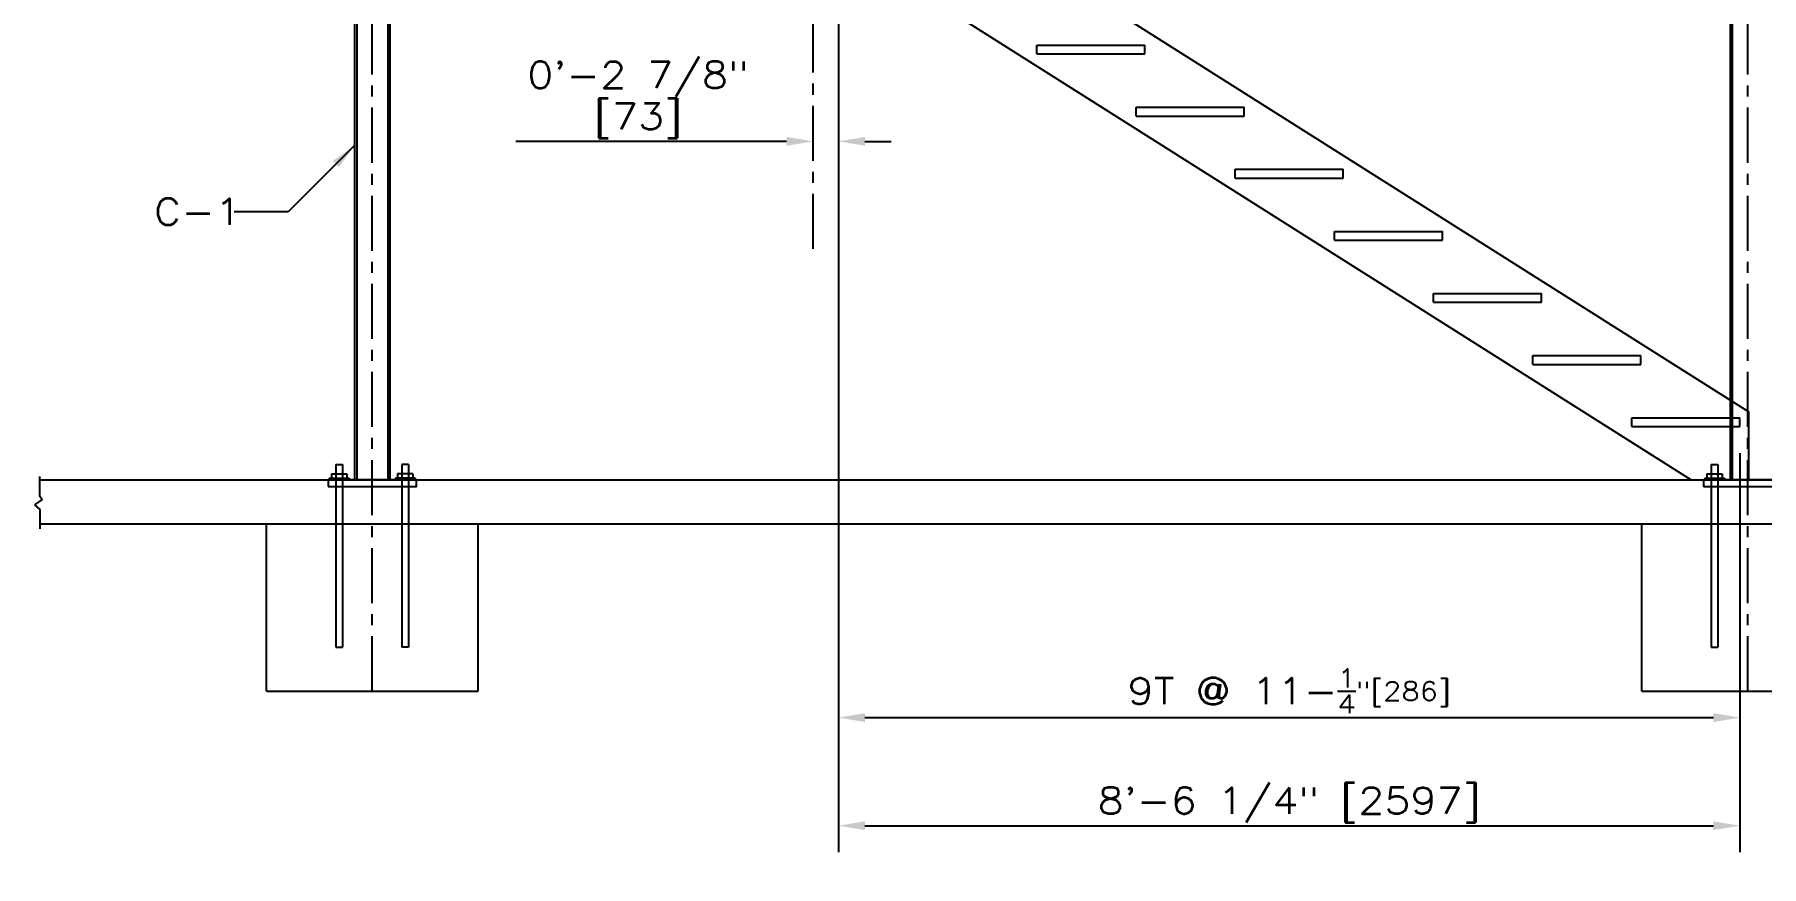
# Model space of a CAD drawing. Header units: inches. Extents: x -44 to 9761, y -1166 to 3580.
# Drawn here: x 8177.7 to 8373.6, y 2882.2 to 2976.7 of the extents above; entities that cross this region are included whole.
import ezdxf

# ---------------------------------------------------------------- set-up
doc = ezdxf.new("R2010")
doc.units = ezdxf.units.IN
doc.header["$MEASUREMENT"] = 0
doc.linetypes.add('CENTER', pattern=[2, 1.25, -0.25, 0.25, -0.25])
doc.layers.get('DEFPOINTS').update_dxf_attribs({"linetype": 'CONTINUOUS'})
for name, color, linetype in [('C-241-1', 241, 'CONTINUOUS'), ('Center', 251, 'CENTER'), ('LAYER131A', 131, 'CONTINUOUS'), ('Struc_Section_BP', 135, 'CONTINUOUS'), ('Struc_Section_Conc', 71, 'CONTINUOUS'), ('Struc_Section_Dim', 5, 'CONTINUOUS'), ('Struc_Section_Steel', 11, 'CONTINUOUS')]:
    doc.layers.add(name, color=color, linetype=linetype)
doc.styles.add('ROMANS-115', font='romans.shx', dxfattribs={"width": 1.15})
doc.dimstyles.new('48-ROMANS-115', dxfattribs={"dimtxt": 3, "dimasz": 3, "dimexe": 3, "dimexo": 3, "dimgap": 0.0625, "dimtad": 1, "dimdec": 4, "dimzin": 1, "dimdsep": 46, "dimlunit": 4, "dimtxsty": 'ROMANS-115', "dimcen": 0.0625, "dimclrd": 256, "dimclre": 256, "dimclrt": 256, "dimadec": 0, "dimazin": 0, "dimtfac": 1, "dimtdec": 4, "dimtofl": 0, "dimtmove": 0, "dimatfit": 0, "dimfxl": 1, "dimfrac": 2, "dimtolj": 1, "dimtzin": 0, "dimarcsym": 0})
doc.dimstyles.new('Copy of 48-ROMANS-115-BPV', dxfattribs={"dimtxt": 3, "dimasz": 3, "dimexe": 3, "dimexo": 3, "dimgap": 0.0625, "dimtad": 1, "dimdec": 4, "dimzin": 1, "dimdsep": 46, "dimlunit": 4, "dimtxsty": 'ROMANS-115', "dimcen": 0.0625, "dimclrd": 256, "dimclre": 256, "dimclrt": 256, "dimadec": 0, "dimazin": 0, "dimtfac": 1, "dimtdec": 4, "dimtofl": 0, "dimtmove": 0, "dimatfit": 0, "dimfxl": 1, "dimfrac": 2, "dimtolj": 1, "dimtzin": 0, "dimarcsym": 0})

# ---------------------------------------------------------------- blocks, each defined once
blk = doc.blocks.new('*D42')
at = {"layer": 'DEFPOINTS', "color": 0, "transparency": 16777216}
for p in [(8273.43, 2996.64), (8468.81, 2926.14), (8468.81, 2926.14)]:
    blk.add_point(p, dxfattribs=at)
at = {"layer": 'Struc_Section_Dim', "lineweight": -2, "transparency": 16777216}
for p, q in [((8276.43, 2996.64), (8471.81, 2996.64)), ((8468.81, 2993.64), (8468.81, 2929.14))]:
    blk.add_line(p, q, dxfattribs=at)
at = {"layer": 'Struc_Section_Dim', "transparency": 16777216}
for points in [[(8468.31, 2993.64), (8469.31, 2993.64), (8468.81, 2996.64)], [(8468.31, 2929.14), (8469.31, 2929.14), (8468.81, 2926.14)]]:
    blk.add_solid(points, dxfattribs=at)
at = {"layer": 'Struc_Section_Dim', "transparency": 16777216, "insert": (8466.46, 2961.39), "char_height": 3, "attachment_point": 5, "rotation": 90, "style": 'ROMANS-115'}
blk.add_mtext('\\A1;5\'-10 1/2" [1791]', dxfattribs=at)
blk = doc.blocks.new('*D45')
at = {"layer": 'DEFPOINTS', "color": 0, "transparency": 16777216}
for p in [(8268.9, 2988.59), (8371.15, 2900.16), (8371.15, 2899.15)]:
    blk.add_point(p, dxfattribs=at)
at = {"layer": 'Struc_Section_Dim', "lineweight": -2, "transparency": 16777216}
for p, q in [((8271.9, 2899.15), (8368.15, 2899.15)), ((8371.15, 2897.16), (8371.15, 2896.15))]:
    blk.add_line(p, q, dxfattribs=at)
at = {"layer": 'Struc_Section_Dim', "transparency": 16777216}
for points in [[(8271.9, 2899.65), (8271.9, 2898.65), (8268.9, 2899.15)], [(8368.15, 2899.65), (8368.15, 2898.65), (8371.15, 2899.15)]]:
    blk.add_solid(points, dxfattribs=at)
at = {"layer": 'Struc_Section_Dim', "transparency": 16777216, "insert": (8320.03, 2902.16), "char_height": 3, "attachment_point": 5, "style": 'ROMANS-115'}
blk.add_mtext('\\A1;\\A1;9T @ 11-\\H0.7x;\\S1/4;"[286]', dxfattribs=at)
blk = doc.blocks.new('*D46')
at = {"layer": 'DEFPOINTS', "color": 0, "transparency": 16777216}
for p in [(8268.9, 2988.59), (8371.15, 2932.19), (8371.15, 2886.88)]:
    blk.add_point(p, dxfattribs=at)
at = {"layer": 'Struc_Section_Dim', "lineweight": -2, "transparency": 16777216}
for p, q in [((8268.9, 2985.59), (8268.9, 2883.88)), ((8371.15, 2929.19), (8371.15, 2883.88)), ((8271.9, 2886.88), (8368.15, 2886.88))]:
    blk.add_line(p, q, dxfattribs=at)
at = {"layer": 'Struc_Section_Dim', "transparency": 16777216}
for points in [[(8271.9, 2887.38), (8271.9, 2886.38), (8268.9, 2886.88)], [(8368.15, 2887.38), (8368.15, 2886.38), (8371.15, 2886.88)]]:
    blk.add_solid(points, dxfattribs=at)
at = {"layer": 'Struc_Section_Dim', "transparency": 16777216, "insert": (8320.03, 2889.23), "char_height": 3, "attachment_point": 5, "style": 'ROMANS-115'}
blk.add_mtext('\\A1;8\'-6 1/4" [2597]', dxfattribs=at)
blk = doc.blocks.new('*D16')
at = {"layer": 'DEFPOINTS', "color": 0, "transparency": 16777216}
for p in [(8266.03, 2966.88), (8268.9, 2966.88), (8266.03, 2964.57)]:
    blk.add_point(p, dxfattribs=at)
at = {"layer": 'Struc_Section_Dim', "lineweight": -2, "transparency": 16777216}
for p, q in [((8263.03, 2964.57), (8232.3, 2964.57)), ((8271.9, 2964.57), (8274.9, 2964.57))]:
    blk.add_line(p, q, dxfattribs=at)
at = {"layer": 'Struc_Section_Dim', "transparency": 16777216}
for points in [[(8263.03, 2965.07), (8263.03, 2964.07), (8266.03, 2964.57)], [(8271.9, 2965.07), (8271.9, 2964.07), (8268.9, 2964.57)]]:
    blk.add_solid(points, dxfattribs=at)
at = {"layer": 'Struc_Section_Dim', "transparency": 16777216, "char_height": 3, "attachment_point": 5, "style": 'ROMANS-115'}
for s, insert in [('\\A1;0\'-2 7/8"', (8246.17, 2971.62)), ('\\A1;[73]', (8246.17, 2966.92))]:
    blk.add_mtext(s, dxfattribs=dict(at, insert=insert))

msp = doc.modelspace()

# ---------------------------------------------------------------- linework, layer by layer
at = {"layer": 'C-241-1'}
for p, q in [((8211.15769, 2926.33037), (8213.39955, 2926.33037)), ((8211.15769, 2926.33037), (8211.15769, 2926.1448)), ((8211.40769, 2926.82522), (8213.14955, 2926.82522)), ((8211.40769, 2926.82522), (8211.40769, 2926.33037)), ((8211.90254, 2927.86645), (8211.90254, 2926.82522)), ((8211.90254, 2927.86645), (8212.6547, 2927.86645)), ((8212.6547, 2927.86645), (8212.6547, 2926.82522)), ((8213.14955, 2926.82522), (8213.14955, 2926.33037)), ((8213.39955, 2926.33037), (8213.39955, 2926.1448)), ((8220.89955, 2926.33037), (8218.65769, 2926.33037)), ((8218.65769, 2926.33037), (8218.65769, 2926.1448)), ((8220.64955, 2926.82522), (8218.90769, 2926.82522)), ((8218.90769, 2926.82522), (8218.90769, 2926.33037)), ((8219.40254, 2927.86645), (8219.40254, 2926.82522)), ((8220.1547, 2927.86645), (8219.40254, 2927.86645)), ((8220.1547, 2927.86645), (8220.1547, 2926.82522)), ((8220.64955, 2926.82522), (8220.64955, 2926.33037)), ((8220.89955, 2926.33037), (8220.89955, 2926.1448)), ((8367.15769, 2926.33037), (8369.39955, 2926.33037)), ((8367.15769, 2926.33037), (8367.15769, 2926.1448)), ((8367.40769, 2926.82522), (8369.14955, 2926.82522)), ((8367.40769, 2926.82522), (8367.40769, 2926.33037)), ((8367.90254, 2927.86645), (8367.90254, 2926.82522)), ((8367.90254, 2927.86645), (8368.6547, 2927.86645)), ((8368.6547, 2927.86645), (8368.6547, 2926.82522)), ((8369.14955, 2926.82522), (8369.14955, 2926.33037)), ((8369.39955, 2926.33037), (8369.39955, 2926.1448)), ((8211.15769, 2926.1448), (8213.39955, 2926.1448)), ((8220.89955, 2926.1448), (8218.65769, 2926.1448)), ((8367.15769, 2926.1448), (8369.39955, 2926.1448))]:
    msp.add_line(p, q, dxfattribs=at)
at = {"layer": 'C-241-1', "ltscale": 10}
for p, q in [((8211.90254, 2926.82522), (8211.90254, 2907.1448)), ((8212.6547, 2926.82522), (8212.6547, 2907.1448)), ((8219.40254, 2926.82522), (8219.40254, 2907.1448)), ((8220.1547, 2926.82522), (8220.1547, 2907.1448)), ((8367.90254, 2926.82522), (8367.90254, 2907.1448)), ((8368.6547, 2926.82522), (8368.6547, 2907.1448)), ((8211.90254, 2907.1448), (8212.6547, 2907.1448)), ((8220.1547, 2907.1448), (8219.40254, 2907.1448)), ((8367.90254, 2907.1448), (8368.6547, 2907.1448))]:
    msp.add_line(p, q, dxfattribs=at)
at = {"layer": 'Center', "ltscale": 5}
for p, q in [((8216.02862, 2902.1448), (8216.02862, 3106.5996)), ((8266.02862, 2952.36878), (8266.02862, 3084.71255)), ((8372.02862, 2902.1448), (8372.02862, 3051.1448))]:
    msp.add_line(p, q, dxfattribs=at)
at = {"layer": 'LAYER131A'}
for p, q in [((8370.02862, 3051.1448), (8370.02862, 2935.19846)), ((8214.02862, 2986.7698), (8214.02862, 2926.1448)), ((8218.02862, 2986.7698), (8218.02862, 2926.1448)), ((8291.40362, 2974.4948), (8291.40362, 2975.4948)), ((8303.65362, 2974.4948), (8303.65362, 2975.4948)), ((8302.65362, 2967.4448), (8302.65362, 2968.4448)), ((8314.90362, 2967.4448), (8314.90362, 2968.4448)), ((8313.90362, 2960.3948), (8313.90362, 2961.3948)), ((8326.15362, 2960.3948), (8326.15362, 2961.3948)), ((8325.15362, 2953.3448), (8325.15362, 2954.3448)), ((8337.40362, 2953.3448), (8337.40362, 2954.3448)), ((8336.40362, 2946.2948), (8336.40362, 2947.2948)), ((8348.65362, 2946.2948), (8348.65362, 2947.2948)), ((8347.65362, 2939.2448), (8347.65362, 2940.2448)), ((8359.90362, 2939.2448), (8359.90362, 2940.2448)), ((8358.90362, 2932.1948), (8358.90362, 2933.1948)), ((8371.15362, 2932.1948), (8371.15362, 2933.1948))]:
    msp.add_line(p, q, dxfattribs=at)
at = {"layer": 'LAYER131A', "ltscale": 10}
for p, q in [((8291.40362, 2975.4948), (8303.65362, 2975.4948)), ((8291.40362, 2974.4948), (8303.65362, 2974.4948)), ((8302.65362, 2968.4448), (8314.90362, 2968.4448)), ((8302.65362, 2967.4448), (8314.90362, 2967.4448)), ((8313.90362, 2961.3948), (8326.15362, 2961.3948)), ((8313.90362, 2960.3948), (8326.15362, 2960.3948)), ((8325.15362, 2954.3448), (8337.40362, 2954.3448)), ((8325.15362, 2953.3448), (8337.40362, 2953.3448)), ((8336.40362, 2947.2948), (8348.65362, 2947.2948)), ((8336.40362, 2946.2948), (8348.65362, 2946.2948)), ((8347.65362, 2940.2448), (8359.90362, 2940.2448)), ((8347.65362, 2939.2448), (8359.90362, 2939.2448)), ((8358.90362, 2933.1948), (8371.15362, 2933.1948)), ((8358.90362, 2932.1948), (8371.15362, 2932.1948))]:
    msp.add_line(p, q, dxfattribs=at)
at = {"layer": 'Struc_Section_BP', "ltscale": 2}
for points in [[(8211.02862, 2925.3948), (8221.02862, 2925.3948), (8221.02862, 2926.1448), (8211.02862, 2926.1448)], [(8367.02862, 2925.3948), (8377.02862, 2925.3948), (8377.02862, 2926.1448), (8367.02862, 2926.1448)]]:
    msp.add_lwpolyline(points, close=True, dxfattribs=at)
at = {"layer": 'Struc_Section_Conc', "ltscale": 2}
for p, q in [((8178.2709, 2926.52697), (8178.2709, 2924.34973)), ((8178.2709, 2926.1448), (8428.5912, 2926.1448)), ((8178.2709, 2924.34973), (8178.58229, 2923.92206)), ((8178.58229, 2923.92206), (8177.72595, 2923.29999)), ((8177.72595, 2923.29999), (8178.30982, 2922.79456)), ((8178.30982, 2922.79456), (8178.30982, 2920.59744)), ((8178.30982, 2921.1448), (8428.63012, 2921.1448)), ((8204.02862, 2902.1448), (8204.02862, 2921.1448)), ((8228.02862, 2902.1448), (8228.02862, 2921.1448)), ((8360.02862, 2902.1448), (8360.02862, 2921.1448)), ((8204.02862, 2902.1448), (8228.02862, 2902.1448)), ((8360.02862, 2902.1448), (8384.02862, 2902.1448))]:
    msp.add_line(p, q, dxfattribs=at)
at = {"layer": 'Struc_Section_Steel', "ltscale": 4}
for p, q in [((8370.27862, 3051.1448), (8370.27862, 2926.1448)), ((8217.77862, 3043.2698), (8217.77862, 2926.1448)), ((8214.27862, 2986.7698), (8214.27862, 2926.1448)), ((8370.02862, 2935.19846), (8370.02862, 2926.1448))]:
    msp.add_line(p, q, dxfattribs=at)
at = {"layer": 'Struc_Section_Steel', "ltscale": 2}
for p, q in [((8272.95453, 2996.6448), (8372.15362, 2933.85337)), ((8266.65362, 2988.80663), (8365.62264, 2926.1448)), ((8372.15362, 2926.1448), (8372.15362, 2933.85337)), ((8365.62264, 2926.1448), (8372.15362, 2926.1448))]:
    msp.add_line(p, q, dxfattribs=at)

# ---------------------------------------------------------------- texts
at = {"layer": 'Struc_Section_Dim', "ltscale": 2, "insert": (8191.25291, 2958.08457), "char_height": 3, "attachment_point": 1, "style": 'ROMANS-115'}
msp.add_mtext('\\A1;C-1', dxfattribs=at)

# ---------------------------------------------------------------- dimensions: what is measured, and where the dimension line sits
at = {"layer": 'Struc_Section_Dim', "ltscale": 2}
dim = msp.add_linear_dim(base=(8468.80591, 2926.1448), p1=(8273.4346, 2996.6448), p2=(8468.80591, 2926.1448), angle=90, dimstyle='48-ROMANS-115', dxfattribs=at)
dim.commit()
dim.dimension.update_dxf_attribs({"geometry": '*D42', "text_midpoint": (8466.45769, 2961.3948)})
dim = msp.add_linear_dim(base=(8371.15362, 2899.14736), p1=(8268.90362, 2988.5948), p2=(8371.15362, 2900.15927), text='\\A1;9T @ 11-{\\H0.7x;\\S1/4;}"[286]', dimstyle='48-ROMANS-115', override={"dimse1": 1}, dxfattribs=at)
dim.commit()
dim.dimension.update_dxf_attribs({"geometry": '*D45', "text_midpoint": (8320.02862, 2902.15986)})
dim = msp.add_linear_dim(base=(8371.15362, 2886.87936), p1=(8268.90362, 2988.5948), p2=(8371.15362, 2932.1948), dimstyle='48-ROMANS-115', dxfattribs=at)
dim.commit()
dim.dimension.update_dxf_attribs({"geometry": '*D46', "text_midpoint": (8320.02862, 2889.22758)})
dim = msp.add_linear_dim(base=(8266.02862, 2964.57198), p1=(8268.90362, 2966.87583), p2=(8266.02862, 2966.87583), dimstyle='Copy of 48-ROMANS-115-BPV', override={"dimpost": '\\X', "dimse1": 1, "dimse2": 1}, dxfattribs=at)
dim.commit()
dim.dimension.update_dxf_attribs({"geometry": '*D16', "text_midpoint": (8246.16612, 2969.2684)})

# ---------------------------------------------------------------- leaders
at = {"layer": 'Struc_Section_Dim', "ltscale": 2, "annotation_type": 0, "has_hookline": 1, "hookline_direction": 1, "text_width": 9.03571}
msp.add_leader([(8214.02862, 2964.11149), (8206.5017, 2956.58457), (8200.35112, 2956.58457)], dimstyle='Copy of 48-ROMANS-115-BPV', override={"dimgap": 0.0625, "dimtad": 0, "dimse1": 1, "dimse2": 1}, dxfattribs=at)

doc.saveas('drawing.dxf')
